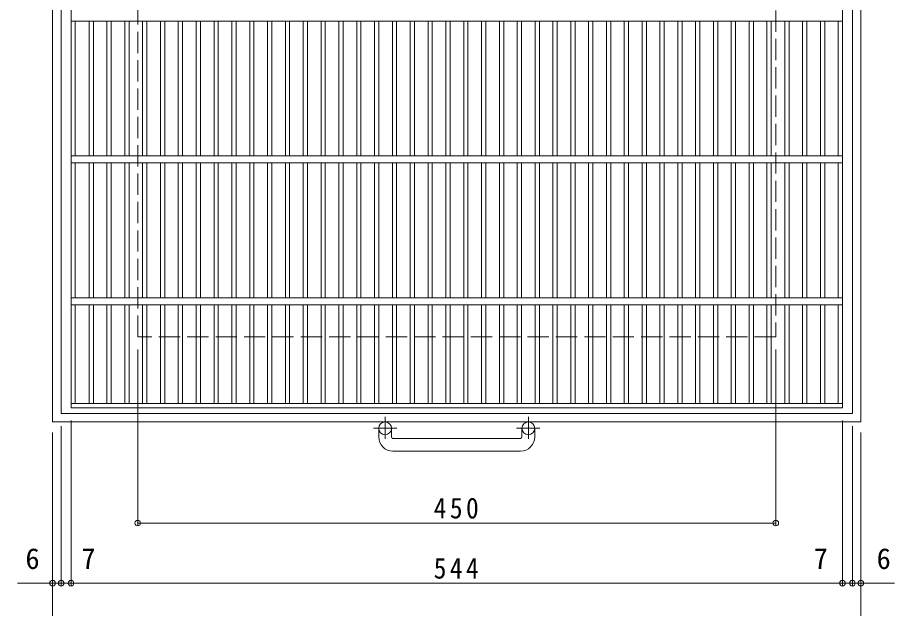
# Model space of a CAD drawing. Units: millimetres at full size, sheet at 1:5; details may follow other scales. Extents: x -730 to 864, y -685 to 658.
# Drawn here: x -730 to -112, y -225 to 192 of the extents above; entities that cross this region are included whole.
import ezdxf
from ezdxf.enums import TextEntityAlignment as Align

# ---------------------------------------------------------------- set-up
doc = ezdxf.new("R2010")
doc.units = ezdxf.units.MM
doc.header["$LTSCALE"] = 5
doc.header["$PDMODE"] = 32
doc.header["$PDSIZE"] = 4
doc.linetypes.add('CHAIN1', pattern=[8, 5, -1, 1, -1])
doc.linetypes.add('DASHED3', pattern=[4, 3, -1])
for name, color, linetype, lineweight in [('B-1_ピット', 2, 'Continuous', 9), ('B-2_蓋', 3, 'Continuous', 9), ('B-4_寸法', 7, 'Continuous', 9)]:
    doc.layers.add(name, color=color, linetype=linetype, lineweight=lineweight)
doc.styles.add('ＭＳ ゴシック', font='')
doc.styles.get('ＭＳ ゴシック').set_extended_font_data('MS Gothic')

msp = doc.modelspace()

# ---------------------------------------------------------------- linework, layer by layer
at = {"layer": 'B-1_ピット'}
for p, q in [((-135.689, 476.575), (-135.689, -93.425)), ((-699.689, -87.425), (-699.689, 470.574)), ((-141.689, 470.574), (-141.689, -87.425)), ((-141.689, -87.425), (-699.689, -87.425)), ((-475.689, -104.026), (-475.689, -97.926)), ((-466.689, -104.026), (-466.689, -97.926)), ((-374.689, -104.026), (-374.689, -97.926)), ((-365.689, -104.026), (-365.689, -97.926)), ((-465.689, -105.026), (-375.689, -105.026)), ((-375.689, -114.026), (-465.689, -114.026))]:
    msp.add_line(p, q, dxfattribs=at)
at = {"layer": 'B-1_ピット', "linetype": 'DASHED3'}
msp.add_line((-645.689, -33.426), (-645.689, 416.575), dxfattribs=at)
at = {"layer": 'B-1_ピット', "linetype": 'CHAIN1'}
for p, q in [((-471.189, -89.819), (-471.189, -105.415)), ((-370.189, -89.819), (-370.189, -105.415)), ((-463.026, -97.926), (-479.433, -97.926)), ((-362.026, -97.926), (-378.433, -97.926))]:
    msp.add_line(p, q, dxfattribs=at)
at = {"layer": 'B-1_ピット'}
msp.add_lwpolyline([(-135.689, -93.425), (-705.689, -93.425), (-705.689, 476.575)], dxfattribs=at)
at = {"layer": 'B-1_ピット', "linetype": 'DASHED3'}
msp.add_lwpolyline([(-195.689, 416.575), (-195.689, -33.426), (-645.689, -33.426)], dxfattribs=at)
at = {"layer": 'B-1_ピット'}
for centre in [(-471.189, -97.926), (-370.189, -97.926)]:
    msp.add_circle(centre, 4.5, dxfattribs=at)
for centre, radius, start, end in [((-465.689, -104.026), 10, 180, 270), ((-465.689, -104.026), 1, 180, 270), ((-375.689, -104.026), 10, 270, 0), ((-375.689, -104.026), 1, 270, 0)]:
    msp.add_arc(centre, radius, start, end, dxfattribs=at)
at = {"layer": 'B-2_蓋'}
for p, q in [((-692.689, -83.425), (-692.689, 466.575)), ((-148.689, 466.575), (-148.689, -83.425)), ((-692.689, 189.075), (-148.689, 189.075)), ((-689.688, 94.075), (-689.688, 189.075)), ((-679.929, 189.075), (-679.929, 94.075)), ((-676.929, 189.075), (-676.929, 94.075)), ((-667.349, 189.075), (-667.349, 94.075)), ((-664.349, 189.075), (-664.349, 94.075)), ((-654.769, 189.075), (-654.769, 94.075)), ((-651.769, 189.075), (-651.769, 94.075)), ((-642.188, 189.075), (-642.188, 94.075)), ((-639.189, 189.075), (-639.189, 94.075)), ((-629.608, 189.075), (-629.608, 94.075)), ((-626.609, 189.075), (-626.609, 94.075)), ((-617.029, 189.075), (-617.029, 94.075)), ((-614.029, 189.075), (-614.029, 94.075)), ((-604.448, 189.075), (-604.448, 94.075)), ((-601.448, 189.075), (-601.448, 94.075)), ((-591.869, 189.075), (-591.869, 94.075)), ((-588.868, 189.075), (-588.868, 94.075)), ((-579.289, 189.075), (-579.289, 94.075)), ((-576.288, 189.075), (-576.288, 94.075)), ((-566.709, 189.075), (-566.709, 94.075)), ((-563.708, 189.075), (-563.708, 94.075)), ((-554.129, 189.075), (-554.129, 94.075)), ((-551.129, 189.075), (-551.129, 94.075)), ((-541.549, 189.075), (-541.549, 94.075)), ((-538.548, 189.075), (-538.548, 94.075)), ((-528.969, 189.075), (-528.969, 94.075)), ((-525.968, 189.075), (-525.968, 94.075)), ((-516.389, 189.075), (-516.389, 94.075)), ((-513.388, 189.075), (-513.388, 94.075)), ((-503.808, 189.075), (-503.808, 94.075)), ((-500.808, 189.075), (-500.808, 94.075)), ((-491.228, 189.075), (-491.228, 94.075)), ((-488.228, 189.075), (-488.228, 94.075)), ((-478.648, 189.075), (-478.648, 94.075)), ((-475.648, 189.075), (-475.648, 94.075)), ((-466.068, 189.075), (-466.068, 94.075)), ((-463.068, 189.075), (-463.068, 94.075)), ((-453.489, 189.075), (-453.489, 94.075)), ((-450.488, 189.075), (-450.488, 94.075)), ((-440.908, 189.075), (-440.908, 94.075)), ((-437.908, 189.075), (-437.908, 94.075)), ((-428.329, 189.075), (-428.329, 94.075)), ((-425.329, 189.075), (-425.329, 94.075)), ((-415.749, 189.075), (-415.749, 94.075)), ((-412.749, 189.075), (-412.749, 94.075)), ((-403.168, 189.075), (-403.168, 94.075)), ((-400.168, 189.075), (-400.168, 94.075)), ((-390.588, 189.075), (-390.588, 94.075)), ((-387.588, 189.075), (-387.588, 94.075)), ((-378.008, 189.075), (-378.008, 94.075)), ((-375.008, 189.075), (-375.008, 94.075)), ((-365.428, 189.075), (-365.428, 94.075)), ((-362.428, 189.075), (-362.428, 94.075)), ((-352.848, 189.075), (-352.848, 94.075)), ((-349.848, 189.075), (-349.848, 94.075)), ((-340.268, 189.075), (-340.268, 94.075)), ((-337.268, 189.075), (-337.268, 94.075)), ((-327.688, 189.075), (-327.688, 94.075)), ((-324.688, 189.075), (-324.688, 94.075)), ((-315.109, 189.075), (-315.109, 94.075)), ((-312.108, 189.075), (-312.108, 94.075)), ((-302.528, 189.075), (-302.528, 94.075)), ((-299.528, 189.075), (-299.528, 94.075)), ((-289.948, 189.075), (-289.948, 94.075)), ((-286.948, 189.075), (-286.948, 94.075)), ((-277.368, 189.075), (-277.368, 94.075)), ((-274.368, 189.075), (-274.368, 94.075)), ((-264.788, 189.075), (-264.788, 94.075)), ((-261.788, 189.075), (-261.788, 94.075)), ((-252.208, 189.075), (-252.208, 94.075)), ((-249.208, 189.075), (-249.208, 94.075)), ((-239.628, 189.075), (-239.628, 94.075)), ((-236.628, 189.075), (-236.628, 94.075)), ((-227.048, 189.075), (-227.048, 94.075)), ((-224.048, 189.075), (-224.048, 94.075)), ((-214.468, 189.075), (-214.468, 94.075)), ((-211.468, 189.075), (-211.468, 94.075)), ((-201.888, 189.075), (-201.888, 94.075)), ((-198.888, 189.075), (-198.888, 94.075)), ((-189.308, 189.075), (-189.308, 94.075)), ((-186.308, 189.075), (-186.308, 94.075)), ((-176.728, 189.075), (-176.728, 94.075)), ((-173.728, 189.075), (-173.728, 94.075)), ((-164.148, 189.075), (-164.148, 94.075)), ((-161.148, 189.075), (-161.148, 94.075)), ((-151.689, 189.075), (-151.689, 94.075)), ((-692.689, 94.075), (-148.689, 94.075)), ((-692.689, 89.075), (-148.689, 89.075)), ((-689.688, -5.925), (-689.688, 89.075)), ((-679.929, 89.075), (-679.929, -5.925)), ((-676.929, 89.075), (-676.929, -5.925)), ((-667.349, 89.075), (-667.349, -5.925)), ((-664.349, 89.075), (-664.349, -5.925)), ((-654.769, 89.075), (-654.769, -5.925)), ((-651.769, 89.075), (-651.769, -5.925)), ((-642.188, 89.075), (-642.188, -5.925)), ((-639.189, 89.075), (-639.189, -5.925)), ((-629.608, 89.075), (-629.608, -5.925)), ((-626.609, 89.075), (-626.609, -5.925)), ((-617.029, 89.075), (-617.029, -5.925)), ((-614.029, 89.075), (-614.029, -5.925)), ((-604.448, 89.075), (-604.448, -5.925)), ((-601.448, 89.075), (-601.448, -5.925)), ((-591.869, 89.075), (-591.869, -5.925)), ((-588.868, 89.075), (-588.868, -5.925)), ((-579.289, 89.075), (-579.289, -5.925)), ((-576.288, 89.075), (-576.288, -5.925)), ((-566.709, 89.075), (-566.709, -5.925)), ((-563.708, 89.075), (-563.708, -5.925)), ((-554.129, 89.075), (-554.129, -5.925)), ((-551.129, 89.075), (-551.129, -5.925)), ((-541.549, 89.075), (-541.549, -5.925)), ((-538.548, 89.075), (-538.548, -5.925)), ((-528.969, 89.075), (-528.969, -5.925)), ((-525.968, 89.075), (-525.968, -5.925)), ((-516.389, 89.075), (-516.389, -5.925)), ((-513.388, 89.075), (-513.388, -5.925)), ((-503.808, 89.075), (-503.808, -5.925)), ((-500.808, 89.075), (-500.808, -5.925)), ((-491.228, 89.075), (-491.228, -5.925)), ((-488.228, 89.075), (-488.228, -5.925)), ((-478.648, 89.075), (-478.648, -5.925)), ((-475.648, 89.075), (-475.648, -5.925)), ((-466.068, 89.075), (-466.068, -5.925)), ((-463.068, 89.075), (-463.068, -5.925)), ((-453.489, 89.075), (-453.489, -5.925)), ((-450.488, 89.075), (-450.488, -5.925)), ((-440.908, 89.075), (-440.908, -5.925)), ((-437.908, 89.075), (-437.908, -5.925)), ((-428.329, 89.075), (-428.329, -5.925)), ((-425.329, 89.075), (-425.329, -5.925)), ((-415.749, 89.075), (-415.749, -5.925)), ((-412.749, 89.075), (-412.749, -5.925)), ((-403.168, 89.075), (-403.168, -5.925)), ((-400.168, 89.075), (-400.168, -5.925)), ((-390.588, 89.075), (-390.588, -5.925)), ((-387.588, 89.075), (-387.588, -5.925)), ((-378.008, 89.075), (-378.008, -5.925)), ((-375.008, 89.075), (-375.008, -5.925)), ((-365.428, 89.075), (-365.428, -5.925)), ((-362.428, 89.075), (-362.428, -5.925)), ((-352.848, 89.075), (-352.848, -5.925)), ((-349.848, 89.075), (-349.848, -5.925)), ((-340.268, 89.075), (-340.268, -5.925)), ((-337.268, 89.075), (-337.268, -5.925)), ((-327.688, 89.075), (-327.688, -5.925)), ((-324.688, 89.075), (-324.688, -5.925)), ((-315.109, 89.075), (-315.109, -5.925)), ((-312.108, 89.075), (-312.108, -5.925)), ((-302.528, 89.075), (-302.528, -5.925)), ((-299.528, 89.075), (-299.528, -5.925)), ((-289.948, 89.075), (-289.948, -5.925)), ((-286.948, 89.075), (-286.948, -5.925)), ((-277.368, 89.075), (-277.368, -5.925)), ((-274.368, 89.075), (-274.368, -5.925)), ((-264.788, 89.075), (-264.788, -5.925)), ((-261.788, 89.075), (-261.788, -5.925)), ((-252.208, 89.075), (-252.208, -5.925)), ((-249.208, 89.075), (-249.208, -5.925)), ((-239.628, 89.075), (-239.628, -5.925)), ((-236.628, 89.075), (-236.628, -5.925)), ((-227.048, 89.075), (-227.048, -5.925)), ((-224.048, 89.075), (-224.048, -5.925)), ((-214.468, 89.075), (-214.468, -5.925)), ((-211.468, 89.075), (-211.468, -5.925)), ((-201.888, 89.075), (-201.888, -5.925)), ((-198.888, 89.075), (-198.888, -5.925)), ((-189.308, 89.075), (-189.308, -5.925)), ((-186.308, 89.075), (-186.308, -5.925)), ((-176.728, 89.075), (-176.728, -5.925)), ((-173.728, 89.075), (-173.728, -5.925)), ((-164.148, 89.075), (-164.148, -5.925)), ((-161.148, 89.075), (-161.148, -5.925)), ((-151.689, 89.075), (-151.689, -5.925)), ((-692.689, -5.925), (-148.689, -5.925)), ((-692.689, -10.925), (-148.689, -10.925)), ((-689.688, -80.425), (-689.688, -10.925)), ((-679.929, -10.925), (-679.929, -80.425)), ((-676.929, -10.925), (-676.929, -80.425)), ((-667.349, -10.925), (-667.349, -80.425)), ((-664.349, -10.925), (-664.349, -80.425)), ((-654.769, -10.925), (-654.769, -80.425)), ((-651.769, -10.925), (-651.769, -80.425)), ((-642.188, -10.925), (-642.188, -80.425)), ((-639.189, -10.925), (-639.189, -80.425)), ((-629.608, -10.925), (-629.608, -80.425)), ((-626.609, -10.925), (-626.609, -80.425)), ((-617.029, -10.925), (-617.029, -80.425)), ((-614.029, -10.925), (-614.029, -80.425)), ((-604.448, -10.925), (-604.448, -80.425)), ((-601.448, -10.925), (-601.448, -80.425)), ((-591.869, -10.925), (-591.869, -80.425)), ((-588.868, -10.925), (-588.868, -80.425)), ((-579.289, -10.925), (-579.289, -80.425)), ((-576.288, -10.925), (-576.288, -80.425)), ((-566.709, -10.925), (-566.709, -80.425)), ((-563.708, -10.925), (-563.708, -80.425)), ((-554.129, -10.925), (-554.129, -80.425)), ((-551.129, -10.925), (-551.129, -80.425)), ((-541.549, -10.925), (-541.549, -80.425)), ((-538.548, -10.925), (-538.548, -80.425)), ((-528.969, -10.925), (-528.969, -80.425)), ((-525.968, -10.925), (-525.968, -80.425)), ((-516.389, -10.925), (-516.389, -80.425)), ((-513.388, -10.925), (-513.388, -80.425)), ((-503.808, -10.925), (-503.808, -80.425)), ((-500.808, -10.925), (-500.808, -80.425)), ((-491.228, -10.925), (-491.228, -80.425)), ((-488.228, -10.925), (-488.228, -80.425)), ((-478.648, -10.925), (-478.648, -80.425)), ((-475.648, -10.925), (-475.648, -80.425)), ((-466.068, -10.925), (-466.068, -80.425)), ((-463.068, -10.925), (-463.068, -80.425)), ((-453.489, -10.925), (-453.489, -80.425)), ((-450.488, -10.925), (-450.488, -80.425)), ((-440.908, -10.925), (-440.908, -80.425)), ((-437.908, -10.925), (-437.908, -80.425)), ((-428.329, -10.925), (-428.329, -80.425)), ((-425.329, -10.925), (-425.329, -80.425)), ((-415.749, -10.925), (-415.749, -80.425)), ((-412.749, -10.925), (-412.749, -80.425)), ((-403.168, -10.925), (-403.168, -80.425)), ((-400.168, -10.925), (-400.168, -80.425)), ((-390.588, -10.925), (-390.588, -80.425)), ((-387.588, -10.925), (-387.588, -80.425)), ((-378.008, -10.925), (-378.008, -80.425)), ((-375.008, -10.925), (-375.008, -80.425)), ((-365.428, -10.925), (-365.428, -80.425)), ((-362.428, -10.925), (-362.428, -80.425)), ((-352.848, -10.925), (-352.848, -80.425)), ((-349.848, -10.925), (-349.848, -80.425)), ((-340.268, -10.925), (-340.268, -80.425)), ((-337.268, -10.925), (-337.268, -80.425)), ((-327.688, -10.925), (-327.688, -80.425)), ((-324.688, -10.925), (-324.688, -80.425)), ((-315.109, -10.925), (-315.109, -80.425)), ((-312.108, -10.925), (-312.108, -80.425)), ((-302.528, -10.925), (-302.528, -80.425)), ((-299.528, -10.925), (-299.528, -80.425)), ((-289.948, -10.925), (-289.948, -80.425)), ((-286.948, -10.925), (-286.948, -80.425)), ((-277.368, -10.925), (-277.368, -80.425)), ((-274.368, -10.925), (-274.368, -80.425)), ((-264.788, -10.925), (-264.788, -80.425)), ((-261.788, -10.925), (-261.788, -80.425)), ((-252.208, -10.925), (-252.208, -80.425)), ((-249.208, -10.925), (-249.208, -80.425)), ((-239.628, -10.925), (-239.628, -80.425)), ((-236.628, -10.925), (-236.628, -80.425)), ((-227.048, -10.925), (-227.048, -80.425)), ((-224.048, -10.925), (-224.048, -80.425)), ((-214.468, -10.925), (-214.468, -80.425)), ((-211.468, -10.925), (-211.468, -80.425)), ((-201.888, -10.925), (-201.888, -80.425)), ((-198.888, -10.925), (-198.888, -80.425)), ((-189.308, -10.925), (-189.308, -80.425)), ((-186.308, -10.925), (-186.308, -80.425)), ((-176.728, -10.925), (-176.728, -80.425)), ((-173.728, -10.925), (-173.728, -80.425)), ((-164.148, -10.925), (-164.148, -80.425)), ((-161.148, -10.925), (-161.148, -80.425)), ((-151.689, -10.925), (-151.689, -80.425)), ((-148.689, -80.425), (-692.689, -80.425)), ((-148.689, -83.425), (-692.689, -83.425))]:
    msp.add_line(p, q, dxfattribs=at)
at = {"layer": 'B-4_寸法'}
for p, q in [((-645.689, -42.426), (-645.689, -166.488)), ((-195.689, -42.426), (-195.689, -166.488)), ((-692.689, -92.425), (-692.689, -208.893)), ((-148.689, -92.425), (-148.689, -208.893)), ((-699.689, -96.425), (-699.689, -208.893)), ((-141.689, -96.425), (-141.689, -208.893)), ((-705.689, -253.23), (-705.689, -100.925)), ((-135.689, -100.925), (-135.689, -253.23)), ((-645.689, -164.688), (-195.689, -164.688)), ((-730.42, -207.093), (-699.689, -207.093)), ((-699.689, -207.093), (-692.689, -207.093)), ((-692.689, -207.093), (-148.689, -207.093)), ((-148.689, -207.093), (-111.99, -207.093)), ((-135.689, -216.093), (-135.689, -208.893))]:
    msp.add_line(p, q, dxfattribs=at)
for p in [(-645.689, -164.688), (-195.689, -164.688), (-705.689, -207.093), (-699.689, -207.093), (-692.689, -207.093), (-148.689, -207.093), (-141.689, -207.093), (-135.689, -207.093)]:
    msp.add_point(p, dxfattribs=at)

# ---------------------------------------------------------------- texts
at = {"layer": 'B-4_寸法', "color": 2, "style": 'ＭＳ ゴシック'}
for s, p in [('6', (-724.835, -201.493)), ('7', (-685.4, -201.493)), ('7', (-168.96, -201.493)), ('6', (-124.55, -201.493))]:
    msp.add_text(s, height=14.66, dxfattribs=at).set_placement(p, align=Align.BOTTOM_LEFT)
at = {"layer": 'B-4_寸法', "color": 2, "char_height": 14.66, "attachment_point": 7, "style": 'ＭＳ ゴシック'}
for s, insert in [('\\T1.27;\\W0.9;450', (-436.939, -161.688)), ('\\T1.27;\\W0.9;544', (-436.939, -204.093))]:
    msp.add_mtext(s, dxfattribs=dict(at, insert=insert))

doc.saveas('drawing.dxf')
